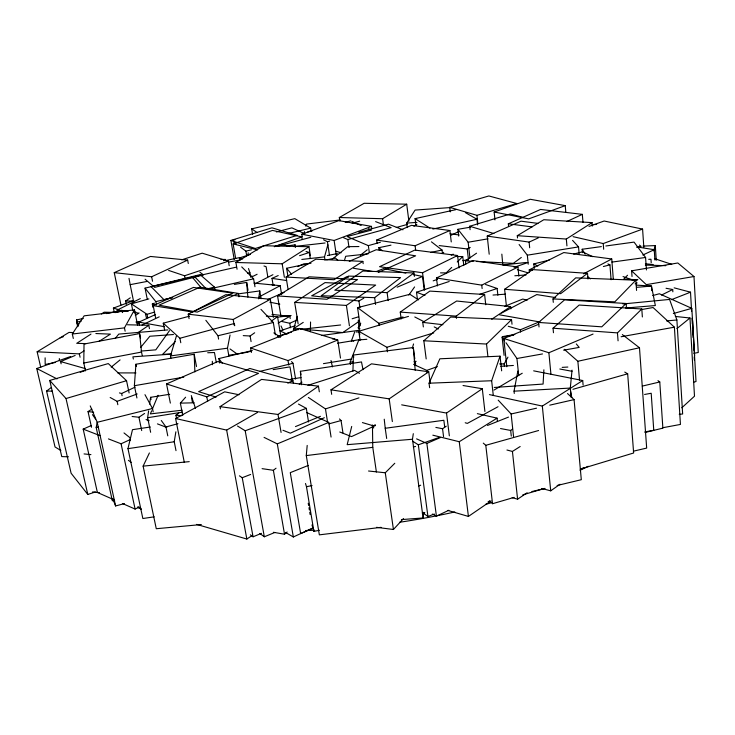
<?xml version="1.0" encoding="UTF-8"?>
<svg xmlns="http://www.w3.org/2000/svg" width="735" height="735" viewBox="0 0 735 735"><rect width="100%" height="100%" fill="white"/><g stroke="black" fill="none" stroke-linecap="round" stroke-linejoin="round"><path stroke-width="1.1" d="M85.499 370.863L83.781 363.026L84.029 344.035L139.613 333.58L140.523 338.082M310.418 331.669L310.547 322.003M352.938 371.111L353.416 355.042L413.309 347.545L414.788 358.818M543.882 369.806L543.091 384.065L494.232 387.464M248.081 254.935L248.21 252.794M136.921 397.975L134.376 385.71L135.929 364.248L194.169 354.242L196.511 366.526M381.07 527.344L319.348 534.85L306.284 455.581L307.193 445.428M571.123 397.176L570.296 388.071L572.041 370.146M401.411 519.599L423.121 517.964L423.783 512.304M258.656 298.851L259.758 290.922L238.158 293.881M150.638 432.29L147.634 417.71L148.617 410.911M149.6 404.112L150.592 397.323L169.702 394.272M423.121 517.964L412.473 439.254L413.3 433.678M176.005 450.638L174.232 441.753L175.867 431.822M514.279 393.427L514.041 391.176L517.853 371.065M228.897 356.025L227.482 348.197L230.046 335.004M114.614 500.406L112.354 500.783L96.175 427.43L97.048 423.057M154.203 516.824L142.856 518.524L127.963 448.653L132.493 429.672L150.427 426.998M304.024 233.73L304.547 231.589M305.843 226.242L306.357 224.111L340.351 219.921M351.707 426.447L347.177 444.675L412.473 439.254M325.026 260.245L324.512 256.882L327.847 244.792M297.289 316.344L293.32 330.162L298.952 329.546M412.326 348.179L413.548 343.952M344.393 260.668L345.689 256.267L368.097 253.878M170.906 358.147L170.465 355.924L176.464 335.849M653.635 250.846L655.298 245.591L642.987 246.096M493.304 395.549L491.651 380.739L500.048 356.163L439.87 358.79L429.056 383.201L429.635 387.703M351.33 341.178L354.674 332.045M350.494 364.367L350.154 362.098L358.845 339.919L366.848 339.304M151.658 410.801L150.372 413.906L182.105 410.204M152.512 408.733L158.099 395.292M201.326 524.551L156.27 528.722L143.123 466.128L149.398 452.962M358.202 328.104L360.747 323.216M125.143 331.209L124.454 327.874L134.477 309.848L84.148 315.829L72.324 334.021L73.307 338.458M504.43 366.149L504.192 363.889L507.958 357.146M407.282 227.584L406.703 223.091L415.1 210.072L451.465 207.49M408.816 295.102L414.586 286.944M169.519 330.631L155.811 349.842L141.083 351.064M115.248 338.477L118.767 334.094L167.883 329.905M140.67 347.398L149.857 336.244L173.451 334.517M182.767 415.385L180.36 403.138L185.624 397.212M376.504 527.335L393.436 529.485L403.478 518.579M627.525 275.23L623.712 279.226L637.273 279.686M636.565 290.417L635.839 280.182L614.837 301.837L552.977 298.943L553.299 302.342M175.261 341.628L162.628 354.325L171.641 354.013M368.538 471.006L385.278 472.78L394.787 463.27M451.713 267.43L446.2 272.878L440.522 272.878M457.234 261.982L462.747 256.533L463.794 265.583M553.473 332.735L553.042 328.205L617.455 332.881L641.802 308.985L642.362 316.95M426.181 358.946L423.838 340.764L486.515 344.044L511.532 319.67L512.01 324.227M626.477 308.02L626.137 303.481L601.772 326.827L538.59 322.444L539.031 326.965M552.977 298.943L575.707 277.858L635.839 280.182M681.777 407.806L694.492 396.193L689.972 317.998L675.373 316.454M553.042 328.205L579.143 305.053L641.802 308.985M423.838 340.764L450.674 317.042L511.532 319.67M538.59 322.444L564.645 299.806L626.137 303.481M273.383 532.287L284.528 534.226L287.128 532.002M111.206 367.123L120.071 359.911M676.907 328.6L689.972 317.998M332.624 258.867L347.756 246.666L358.937 246.547M360.334 255.247L367.27 249.771M262.083 468.654L273.374 470.299L276.038 468.213M374.639 297.675L400.603 277.591L348.463 276.103L321.213 295.736L374.639 297.675L375.594 304.465M401.163 318.907L400.253 312.099L456.224 316.123L484.604 294.487L485.743 304.74M587.991 279.024L587.513 273.328L560.676 293.642L504.623 289.278L506.424 306.238M68.52 456.812L61.758 456.582L46.571 391.057L51.055 387.685M299.228 384.221L301.966 382.172M521.317 257.443L513.306 263.341L476.822 261.467M413.961 272.97L362.842 271.004L334.811 290.206L387.106 292.64L413.961 272.97L414.402 276.369M500.535 428.542L510.669 430.453L512.47 429.139M176.611 418.573L175.941 415.211L178.706 413.208M400.253 312.099L429.874 291.097L484.604 294.487M541.879 488.49L550.717 490.833L560.061 484.246M580.604 469.748L583.406 467.772M243.248 335.619L250.102 335.996L254.677 332.771M271.142 321.186L277.545 316.675L280.522 334.223M504.623 289.278L532.627 269.589L587.513 273.328M223.706 260.704L225.526 259.437L221.014 259.473M220.436 408.899L220.022 406.657L278.005 414.457L318.43 386.16L319.33 391.792M294.68 302.416L346.406 305.42L375.649 285.088L325.017 282.608L294.68 302.416L298.125 323.758M465.815 264.288L465.42 260.879L476.537 253.189M359.369 321.158L342.786 332.578L300.587 329.124M331.687 394.337L330.98 389.826L389.173 398.866L428.744 371.772L430.205 383.146M435.864 427.421L442.553 428.735L446.255 426.199M447.799 510.412L468.415 516.429L491.053 500.912M137.757 332.826L148.792 325.311L149.462 328.655M401.668 404.847L446.512 413.07L482.298 388.732L484.907 411.471M126.264 304.363L125.575 301.01L130.288 297.813M512.166 497.641L517.596 499.203L527.114 492.781M132.135 416.497L138.924 417.25L144.556 413.465M491.743 319.238L510.604 306.587L510.843 308.856M196.622 524.386L246.841 539.04L252.555 535.255M135.314 315.48L139.135 312.963M441.864 253.529L443.738 252.289M220.022 406.657L261.559 379.407L318.43 386.16M303.243 322.38L293.743 328.563L298.309 328.931M90.975 334.085L76.734 343.328L85.903 343.622M330.98 389.826L371.497 363.834L428.744 371.772M237.074 269.212L235.898 262.487L282.166 263.81L308.966 246.712L310.363 255.725M517.513 237.956L517.284 235.687L566.327 239.04L592.052 222.622L592.327 226.049M40.756 367.399L37.136 351.789L79.343 353.893L84.047 350.898M99.124 341.316L110.425 334.131L95.872 333.534M91.498 427.255L88.025 411.591L91.875 409.147M363.173 263.654L362.851 261.394L334.002 279.723L286.071 277.058L288.074 289.397M506.939 450.022L512.424 451.437L520.169 446.522M101.32 313.983L104.14 312.2L114.302 312.421M489.437 394.603L542.329 406.078L582.708 380.528L583.103 385.057M423.351 326.928L422.763 322.38L456.674 301.019L510.604 306.587M432.841 435.184L459.256 441.726L497.062 418.142L497.43 421.513M37.136 351.789L69.017 332.413L73.491 332.597M277.573 295.929L309.04 276.801L357.541 279.612L326.992 299.264L277.573 295.929L280.945 316.261M235.898 262.487L263.617 245.738L308.966 246.712M339.809 220.886L339.322 217.514L382.604 218.718L406.703 204.192L408.89 221.207M286.071 277.058L315.811 259.189L362.851 261.394M517.284 235.687L543.799 219.728L592.052 222.622M494.039 390.065L522.245 373.233M278.124 323.106L289.856 316.307L290.233 318.567M339.322 217.514L364.165 203.283L406.703 204.192M348.519 277.196L346.24 276.976L311.668 295.801L358.937 300.973L363.797 298.199M184.32 462.434L175.601 418.509L226.646 430.104L257.535 412.427M413.713 364.431L415.698 363.301M175.601 418.509L224.662 391.829L239.022 394.75M189.07 318.632L188.224 314.176L233.16 319.477L270.342 299.329L273.356 317.355M498.036 406.721L467.368 423.388L465.218 422.763M259.271 296.821L280.173 285.676L281.652 294.643M413.878 226.215L416.855 224.634M362.419 422.588L373.334 425.804L375.337 424.747M501.509 313.055L536.734 294.579L555.688 297.629M583.526 273.824L611.75 258.986L613.33 279.52M188.224 314.176L225.884 294.661L270.342 299.329M451.216 255.174L453.201 254.154M254.926 283.894L272.933 274.697M529.448 272.152L529.218 269.883L563.8 252.555L611.75 258.986M257.112 274.274L253.005 276.323L250.791 276.094M437.463 285.924L436.48 277.977L481.747 285.143L517.945 267.053L518.873 276.185M117.618 312.32L117.159 310.087L140.284 298.594M122.525 503.53L135.102 509.07L139.191 507.031M661.518 295.057L672.709 289.517L672.856 291.813M439.227 245.582L467.221 248.954L470.225 247.465M457.574 255.514L414.788 250.084L379.554 266.713L422.561 272.749L457.574 255.514L459.026 267.926M436.48 277.977L472.871 260.567L517.945 267.053M635.113 283.857L637.144 282.883M450.527 235.503L458.585 231.663M142.048 325.017L159.219 316.84M119.428 392.913L121.633 393.501L135.065 387.143M287.78 383.11L292.962 380.675L293.338 382.944M432.345 514.068L436.415 516.135L448.809 510.292M642.822 255.017L654.233 249.707L654.913 260.006M120.926 304.924L114.247 272.648L151.649 276.755L187.645 260.098L188.279 263.479M566.777 221.557L582.322 214.354L582.984 222.301M375.493 425.51L351.523 436.599L339.763 432.005M285.511 532.462L293.338 536.982L312.026 528.327M489.198 254.218L487.222 236.082L529.117 242.1L538.296 237.883M108.449 438.896L121.073 443.784L130.334 439.539M139.549 325.495L138.86 322.123L155.498 314.534M273.126 285.125L272.005 278.381L278.207 275.551M297.85 266.584L304.051 263.755L307.414 264.205M166.542 383.946L206.792 396.863L258.564 373.343L217.753 361.565L166.542 383.946L170.355 403.092M324.356 417.71L290.353 433.181L282.957 430.269M153.192 305.659L193.434 287.431L232.839 293.146L192.68 312.035L153.192 305.659L155.636 317.989M238.379 293.44L197.219 312.109L158.944 305.181L200.076 287.174L238.379 293.44L238.967 296.802M114.247 272.648L150.464 256.451L187.645 260.098M282.047 321.526L289.746 323.262L297.059 320.001M378.231 272.455L415.615 255.808L376.246 249.725L349.272 261.311M508.565 226.068L508.326 223.817L540.592 209.438L582.322 214.354M114.145 499.837L97.387 492.459L83.184 429.111L91.462 425.455M487.222 236.082L520.996 221.171L537.937 223.385M152.99 307.395L152.32 304.033L154.405 303.123M267.421 299.724L284.05 292.447M377.119 243.478L376.651 240.069L415.1 245.766L449.903 230.524L451.253 241.925M416.58 438.859L426.86 443.435L440.311 437.582M313.046 528.3L300.643 533.601L290.279 472.651L308.213 465.466M376.651 240.069L411.462 225.351L449.903 230.524M397.157 287.192L422.506 276.452L424.233 290.068M506.819 366.728L503.787 338.486L548.88 352.745L593.053 334.067M61.115 363.816L60.61 361.574L75.135 355.455M508.225 326.276L520.343 329.785L538.112 322.353M264.076 437.398L277.306 443.885L328.765 422.386L331.072 437.068M251.388 352.488L250.598 348.013L288.01 360.573L337.742 339.993L340.48 358.074M295.479 426.585L320.442 416.313M250.369 534.814L253.07 536.789L261.476 533.334M376.265 271.582L383.606 268.578L405.83 273.08M259.804 533.472L264.315 536.78L274.844 532.471M422.322 513.682L424.426 512.819M503.787 338.486L538.764 324.264M504.826 306.284L522.778 299.053L527.133 300.202M250.598 348.013L299.623 328.426L337.742 339.993M418.582 486.046L420.705 485.201M487.507 425.455L508.491 417.103M671.533 299.632L690.514 292.181L691.617 311.484M239.426 475.83L242.228 477.704L250.644 474.452M422.386 512.534L427.935 516.484L434.376 514.05M302.186 236.486L301.828 234.226L334.122 240.474L371.469 226.389L371.781 228.631M114.338 312.577L113.401 308.094L133.752 300.523M60.123 337.907L63.293 336.731M301.828 234.226L338.89 220.619L371.469 226.389M110.176 397.488L117.113 401.338L137.179 393.978M573.07 236.661L603.224 243.551L642.583 229.09L643.832 247.327M237.515 426.024L245.196 430.756L306.33 408.366L308.544 421.963M80.207 372.296L85.49 370.385M565.84 212.479L565.243 205.644L528.713 218.865L494.141 212.002L494.977 219.903M414.292 364.716L426.778 370.403L437.371 366.581M433.172 280.862L437.49 279.318M589.011 226.398L604.133 221.014L642.583 229.09M60.867 450.481L55.033 446.972L36.75 368.501L70.698 356.493M412.565 441.156L418.334 444.804L438.767 437.582M274.899 246.418L301.837 236.927L302.186 239.169M494.141 212.002L530.312 199.277L565.243 205.644M514.05 267.356L527.868 262.579M235.687 258.582L233.124 243.937L272.51 230.413L301.837 236.927M295.176 325.761L279.962 330.879L287.192 334.186M479.744 294.331L497.145 288.469L497.88 295.268M168.637 270.416L184.568 275.772L228.401 261.191L229.201 265.702M299.577 255.67L309.297 252.472L310.17 258.068M308.342 397.442L325.467 408.917L358.946 397.874M417.379 298.989L416.506 292.218L449.186 281.496M181.701 259.841L202.171 253.18L228.401 261.191M129.112 392.968L126.539 380.702L108.275 363.577L49.75 380.436L71.111 473.239L87.787 494.453L95.385 491.991M239.858 260.181L239.463 257.939L250.35 254.439M274.284 246.73L281.909 244.286L289.572 246.574M307.91 385.333L354.555 370.385L359.461 373.288M635.692 280.393L637.87 279.713M230.891 240.428L271.95 227.813L297.124 235.375L255.321 248.485L230.891 240.428L234.235 259.519M360.113 340.342L358.79 331.264L386.849 347.278L433.723 332.891M470.106 229.688L469.72 226.261L510.448 213.922L523.504 217.542M352.148 318.751L358.616 316.794M580.237 469.141L633.634 452.99L627.672 373.812L624.75 372.085M693.831 382.172L696.008 381.52L691.819 308.351L659.35 293.752L652.726 295.571M358.79 331.264L408.485 316.381M449.746 207.334L476.923 215.337L516.779 203.512L488.867 195.96L449.746 207.334L450.279 211.873M247.052 352.331L251.388 351.036M49.75 380.436L66.012 398.535L126.539 380.702M277.325 336.281L291.51 332.128M489.317 500.645L492.533 503.714L514.151 497.375M522.805 494.839L544.424 488.499M148.874 298.888L131.39 303.858L147.037 314.304L154.662 312.09M572.96 389.302L627.672 373.812M396.275 227.51L407.263 224.432M673.343 313.542L691.819 308.351M483.281 443.122L485.789 445.309L538.59 430.517M347.637 236.808L368.336 245.628L380.408 242.265M343.732 237.791L347.875 239.564L391.13 227.648L375.613 221.621M161.296 420.503L165.972 426.971L177.98 423.672M358.772 232.306L388.475 224.184L402.945 229.789M329.05 423.829L341.058 420.549L342.96 432.906M352.12 223.22L359.7 221.161M189.621 316.142L163.253 323.17L179.919 338.265L234.336 323.492L234.731 325.724M277.619 246.225L310.804 237.276M112.703 498.642L115.606 505.946L124.399 503.604M276.36 231.957L291.868 227.85L304.896 233.785M323.51 239.766L327.433 241.705L329.638 241.126M347.242 236.486L371.451 230.119L368.345 228.732M307.809 232.003L312.21 230.863M345.257 222.301L350.76 220.877M278.675 337.108L280.889 336.538M418.491 299.898L409.882 294.294L357.559 307.634L378.801 323.281L403.065 316.978M603.389 266.52L609.931 264.866L611.088 279.741M77.68 326.689L76.697 322.252L81.116 321.149M115.294 312.614L121.918 310.96M90.23 405.895L97.204 422.294L152.485 408.504L153.174 411.866M172.716 297.482L163.923 299.66L151.042 286.622L200.095 274.633L214.473 287.119L215.079 290.481M207.876 288.754L214.473 287.119M534.253 268.459L533.812 263.929L549.293 260.08M573.631 254.034L582.478 251.839L592.649 256.662M259.574 371.46L292.989 363.283L295.589 379.104M645.146 432.456L662.869 428.147L659.773 381.97L657.963 380.611M240.565 247.18L245.903 251.14L251.462 249.799M288.561 233.454L310.703 228.135L311.227 231.534M205.855 320.331L217.973 335.73L273.31 322.49L275.368 334.802M219.719 363.072L218.892 358.57L252.325 350.531M531.874 491.559L545.048 488.398M557.139 485.504L581.302 479.698L574.072 399.61L567.512 393.528M231.663 240.584L234.989 239.794M252.629 234.511L251.673 228.87L294.818 218.644L310.703 228.135M206.094 288.736L194.499 276.571L145.043 288.12L155.838 301.626L172.477 297.684M642.289 386.096L659.773 381.97M633.359 451.189L646.671 448.084L639.487 347.774L622.343 334.563M207.858 289.351L253.612 278.831L254.962 286.714M498.183 400.134L511.128 413.98L536.522 408.182M549.771 405.16L574.072 399.61M236.495 267.108L192.248 277.141L201.307 287.89M432.887 229.054L476.969 219.26L477.603 224.928M415.927 225.379L415.073 218.626L455.709 209.705M564.296 349.318L577.866 361.262L639.487 347.774M225.608 260.576L238.866 257.728L240.327 259.446M430.94 252.39L442.029 250.029L442.442 253.446M77.607 324.319L76.633 319.89L83.266 318.485M106.446 313.588L121.909 310.317L122.653 312.329M379.177 249.946L378.865 247.695L390.965 245.15M287.909 276.13L286.641 268.266L311.043 263.139M326.57 259.878L335.445 258.013L337.733 260.346M413.943 361.813L416.166 361.344M311.98 524.937L313.9 531.396L319.44 530.266M55.263 362.465L45.184 364.477L45.12 357.826M305.494 483.511L306.477 486.708L312.09 485.596M422.57 513.067L424.802 512.635M327.378 255.532L337.393 253.593M129.011 278.363L130.178 284.656L147.009 281.45M413.318 446.898L415.56 446.467M83.781 363.026L141.524 352.065L139.613 333.58M662.474 427.779L680.435 424.435L674.399 327.185L653.075 307.524L641.793 309.527M644.788 431.932L653.764 430.278L651.192 393.262L644.595 394.465M462.811 260.64L468.351 259.63M247.704 273.172L249.918 272.777L250.69 277.27M636.685 247.226L641.186 246.418L639.422 245.067M228.521 262.092L239.72 260.089M621.084 336.759L674.399 327.185M505.992 342.74L516.935 358.496L542.513 353.939M563.635 350.182L579.208 347.407L576.313 343.952M504.091 355.382L502.124 337.181L513.397 335.188M502.4 336.658L514.812 334.489M693.803 353.287L698.25 352.506L693.987 276.516L677.826 262.983L631.613 270.82L632.026 276.507M134.376 385.71L183.805 377.156M470.262 227.198L457.914 229.302L468.149 242.228L488.086 238.811M693.987 276.516L646.313 284.647L631.613 270.82M323.464 363.641L351.578 359.02M96.175 427.43L98.435 427.053M228.521 355.345L247.603 352.23M337.567 343.236L360.903 339.414M273.126 369.631L290.013 366.866L292.429 381.483M290.876 379.223L301.001 377.56M519.112 244.516L527.335 255.183L578.546 246.914L579.125 253.685M234.309 284.408L246.666 282.424L248.026 290.279M147.634 417.71L182.298 412.16M301.488 384.763L300.394 371.294L361.491 361.942L363.026 369.65M127.963 448.653L174.232 441.753M288.377 245.812L295.066 244.819L295.424 247.089M582.469 252.675L582.175 249.248L601.349 246.602M605.861 245.986L634.048 242.109L645.578 257.471L646.433 269.947M611.961 262.092L645.578 257.471M321.691 335.472L359.158 330.3L358.303 320.074M170.465 355.924L227.482 348.197M386.674 438.483L385.223 428.275L443.848 420.273L444.712 427.09M306.284 455.581L372.783 447.339L372.443 425.014M277.655 317.152L291.124 315.517M72.324 334.021L124.454 327.874M293.531 246.565L325.072 242.982M301.8 259.446L324.512 256.882M301.203 329.298L340.636 324.989M526.187 262.469L502.804 264.995L501.84 254.135M622.949 303.968L669.576 299.43L676.889 319.964L682.65 413.998L679.25 414.301M143.123 466.128L189.235 461.644M666.617 320.938L676.889 319.964M636.62 287.339L651.467 286.071L655.344 305.549L625.65 308.02M137.041 323.464L139.292 323.281M514.831 275.763L526.058 274.945M350.154 362.098L353.581 361.85M500.801 366.352L513.379 365.451M493.01 295.047L505.533 294.165M171.604 354.114L132.897 356.833L133.357 359.057M406.703 223.091L416.947 222.383M356.172 332.009L359.544 331.797M562.192 367.371L567.852 367.05M514.041 391.176L570.296 388.071M648.729 259.336L650.971 259.253L651.201 262.661M429.056 383.201L491.651 380.739M207.693 352.754L214.455 352.524L216.31 362.594M135.901 322.059L140.449 321.921M180.36 403.138L194.132 402.798M592.153 224.57L596.682 224.469M499.598 363.926L504.192 363.889M488.141 501.656L490.392 501.637M457.078 256.561L462.747 256.533M125.575 301.01L132.401 301.019M117.756 372.902L135.938 372.921M46.571 391.057L52.286 391.149M134.615 312.862L138.005 312.935M127.477 324.769L148.792 325.311M645.385 265.087L665.827 265.675M266.355 316.151L277.545 316.675M332.349 338.899L334.627 339.01M465.42 260.879L473.395 261.283M636.28 285.134L650.852 285.97M272.079 284.803L274.339 284.959M175.941 415.211L181.637 415.734M645.394 263.773L653.204 264.545M253.942 283.094L280.173 285.676M84.066 453.918L90.91 454.625M271.987 314.424L289.856 316.307M117.159 310.087L128.212 311.318M133.733 311.934L135.947 312.182M88.025 411.591L93.685 412.216M422.763 322.38L442.911 324.705M92.628 491.899L99.427 492.698M508.326 223.817L532.094 226.894M450.013 233.776L459.063 234.952M529.218 269.883L532.59 270.379M272.005 278.381L286.622 280.54M637.291 246.978L654.233 249.707M463.05 385.517L482.298 388.732M353.507 268.247L372.617 271.5M499.616 314.837L539.995 321.994M152.32 304.033L154.515 304.428M138.86 322.123L164.447 326.689M666.048 288.276L672.709 289.517M559.822 369.007L572.023 371.294M269.837 302.186L279.805 304.161M533.656 370.844L582.708 380.528M413.612 274.651L422.506 276.452M477.355 413.649L497.062 418.142M233.124 243.937L257.535 249.891M674.142 287.844L690.514 292.181M292.962 380.675L249.9 368.474L198.615 391.636L216.081 397.13M60.61 361.574L85.435 368.63M517.366 269.69L528.254 272.896M113.401 308.094L118.776 309.683M306.008 251.489L309.297 252.472M469.72 226.261L493.892 233.555M335.656 251.14L341.104 252.812M239.463 257.939L242.66 258.986M263.975 265.987L266.107 266.686L267.797 276.764M654.435 258.61L671.735 264.343M485.523 284.473L497.145 288.469M623.05 276.571L633.552 280.357M416.506 292.218L424.968 295.415M146.026 419.529L149.141 420.714M157.437 423.884L166.772 427.448M83.184 429.111L100.024 435.635M351.697 340.351L353.746 341.26M306.761 412.601L328.765 422.386M351.799 221.336L361.106 225.498M607.9 263.902L609.931 264.866M414.788 316.978L423.985 321.682M434.201 326.9L438.29 328.986M36.75 368.501L57.036 378.902M533.812 263.929L537.809 266.024M298.474 404.075L306.33 408.366M465.623 212.773L476.969 219.26M415.073 218.626L429.929 228.107M273.833 332.891L280.421 337.108M358.175 327.617L360.031 328.857M251.673 228.87L257.204 232.582M230.027 348.941L237.46 354.242M128.395 460.321L131.17 462.352M199.902 272.226L203.503 274.89L154.699 287.385L145.089 279.208M233.445 241.898L236.11 243.882M431.445 241.843L442.029 250.029M137.877 506.7L141.386 509.456M124.004 432.933L130.058 437.794L130.527 440.017M587.752 276.727L590.334 278.933M378.865 247.695L382.246 250.681M241.714 266.906L253.612 278.831M339.496 418.959L341.058 420.549M260.962 309.362L273.31 322.49M572.565 240.363L578.546 246.914M291.529 361.583L292.989 363.283M286.641 268.266L291.602 274.247M76.697 322.252L78.682 324.916M218.892 358.57L222.209 363.191M502.124 337.181L504.706 340.884M92.454 414.623L95.605 419.18M582.175 249.248L585.179 254.126M144.97 394.667L152.485 408.504M281.018 325.982L282.929 330.153M570.525 390.928L571.802 397.534M248.504 268.56L249.918 272.777M191.293 395.568L195.464 408.348M76.633 319.89L78.241 326.083M145.493 314.093L146.605 318.512M66.012 398.535L87.787 494.453M330.989 360.499L332.422 366.894M79.343 353.893L80.078 357.247M97.204 422.294L115.606 505.946M117.113 401.338L117.83 404.709M121.073 443.784L135.102 509.07M121.633 393.501L122.102 395.742M138.924 417.25L141.699 430.572M121.909 310.317L122.368 312.559M135.929 364.248L136.388 366.48M130.178 284.656L133.798 302.462M134.477 309.848L137.638 325.394M141.524 352.065L142.204 355.418M150.592 397.323L151.042 399.555M131.39 303.858L132.769 310.583M165.972 426.971L167.764 435.846M145.043 288.12L147.294 299.375M147.037 314.304L147.707 317.639M163.253 323.17L164.585 329.914M151.649 276.755L152.54 281.248M155.838 301.626L156.491 304.97M191.587 397.856L192.451 402.33M179.919 338.265L180.782 342.731M184.568 275.772L184.99 278.005M206.792 396.863L207.647 401.347M226.646 430.104L246.841 539.04M217.973 335.73L218.589 339.111M242.228 477.704L253.07 536.789M245.196 430.756L264.315 536.78M233.16 319.477L234.162 325.118M250.102 335.996L251.076 341.582M273.374 470.299L284.528 534.226M277.306 443.885L293.338 536.982M278.005 414.457L281.082 432.446M245.903 251.14L246.675 255.661M259.758 290.922L261.09 298.759M288.01 360.573L288.754 365.075M306.477 486.708L313.9 531.396M308.241 503.236L308.617 505.487M308.994 507.747L309.371 509.998M309.747 512.258L310.124 514.509M289.746 323.262L290.481 327.773M300.394 371.294L300.946 374.685M282.166 263.81L284.371 277.325M325.467 408.917L327.608 422.487M327.433 241.705L329.473 255.256M334.122 240.474L336.299 255.146M372.783 447.339L376.393 472.008M346.406 305.42L349.419 325.816M353.416 355.042L353.746 357.284M347.875 239.564L349.033 247.52M357.559 307.634L360.187 325.789M373.334 425.804L373.665 428.046M359.158 330.3L359.801 334.774M385.278 472.78L393.436 529.485M358.937 300.973L359.92 307.754M368.336 245.628L369.282 252.381M378.801 323.281L379.113 325.541M389.173 398.866L392.352 421.559M386.849 347.278L387.483 351.808M387.106 292.64L388.19 300.597M382.604 218.718L383.514 225.489M418.334 444.804L427.935 516.484M426.86 443.435L436.415 516.135M415.091 361.078L415.679 365.589M415.1 245.766L415.679 250.286M426.778 370.403L427.063 372.673M442.553 428.735L443.554 436.645M422.561 272.749L424.729 289.82M446.512 413.07L449.351 435.837M459.256 441.726L468.415 516.429M456.224 316.123L456.499 318.384M457.914 229.302L458.704 236.091M467.221 248.954L468.517 260.218M485.789 445.309L492.533 503.714M468.149 242.228L469.959 258.068M476.923 215.337L477.796 223.256M481.747 285.143L482.132 288.552M486.515 344.044L487.911 356.539M511.128 413.98L513.563 436.654M510.669 430.453L511.284 436.085M512.424 451.437L517.596 499.203M500.048 356.163L501.647 370.835M384.24 419.207L385.223 428.275M516.935 358.496L518.717 375.576M520.343 329.785L520.573 332.055M527.335 255.183L528.235 264.223M542.329 406.078L550.717 490.833M529.117 242.1L529.669 247.759M548.88 352.745L550.956 374.437M577.866 361.262L579.566 380.51M566.327 239.04L566.933 245.894M413.309 347.545L415.192 370.219M246.666 282.424L247.879 297.115M603.224 243.551L603.674 249.257M617.455 332.881L618.071 340.829M651.467 286.071L651.78 290.647M655.298 245.591L656.263 260.273M692.609 320.432L694.621 355.621M692.012 318.301L692.333 323.979M692.719 330.787L693.114 337.604M693.5 344.412L693.831 350.09M694.217 356.907L694.41 360.315M212.305 361.289L212.498 364.707M295.066 244.819L295.185 247.107M59.315 358.533L59.425 360.747M194.169 354.242L194.894 371.901M588.257 466.266A303.766 116.663 -8.2 0 1 580.044 470.271M490.787 502.933A303.766 116.663 -8.2 0 1 485.458 504.403M454.809 511.973A303.766 116.663 -8.2 0 1 399.537 522.273M314.654 530.247A303.766 116.663 -8.2 0 1 305.595 530.532M140.991 508.822A303.766 116.663 -8.2 0 1 137.757 507.563"/></g></svg>
